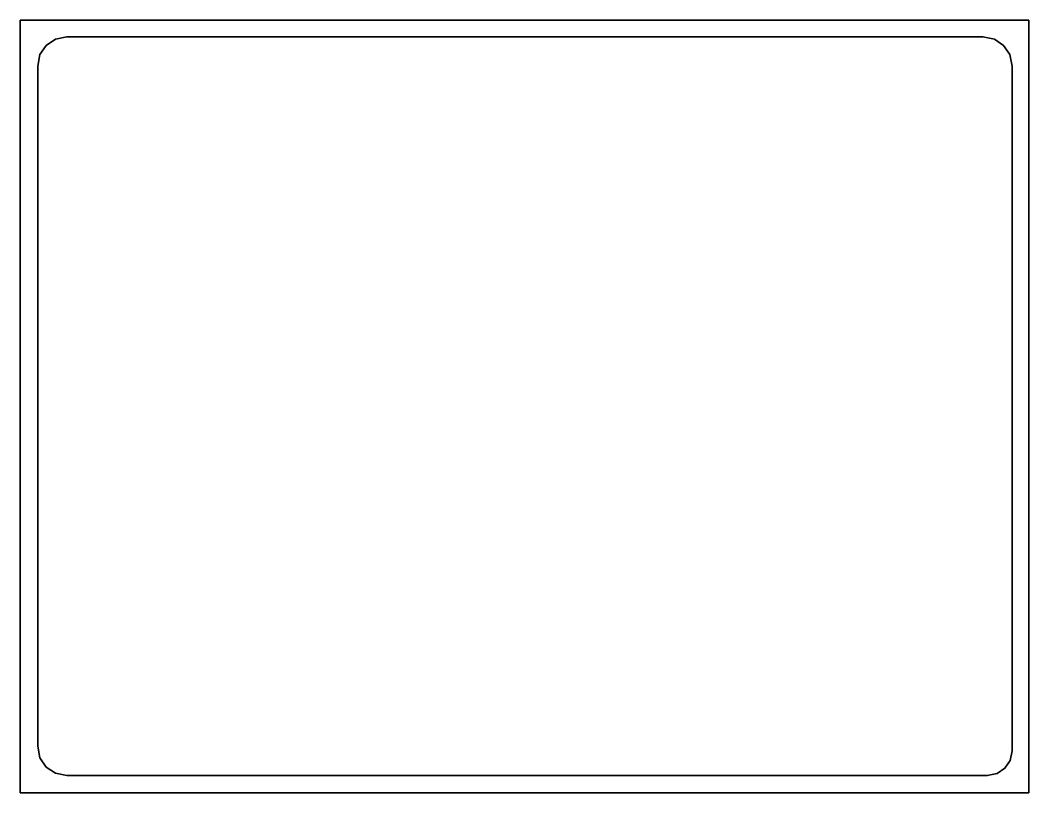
# Model space of a CAD drawing. Header units: millimetres. Extents: x -199 to 409, y -84 to 381.
import ezdxf

# ---------------------------------------------------------------- set-up
doc = ezdxf.new("R2010")
doc.units = ezdxf.units.MM
doc.header["$MEASUREMENT"] = 0
doc.layers.get('0').update_dxf_attribs({"lineweight": 0})
doc.layers.add('Safety', color=7, linetype='Continuous', lineweight=0)

msp = doc.modelspace()

# ---------------------------------------------------------------- linework, layer by layer
at = {"color": 250, "lineweight": 35, "true_color": 0x231f20}
msp.add_lwpolyline([(-188.23, -56.18), (-188.23, 46.26), (-188.23, 148.69), (-188.23, 251.13), (-188.23, 353.57), (-186.85, 360.43), (-183.07, 366.03), (-177.46, 369.81), (-170.6, 371.19), (-32.67, 371.19), (105.27, 371.19), (243.2, 371.19), (381.14, 371.19), (388, 369.81), (393.61, 366.03), (397.38, 360.43), (398.77, 353.57), (398.77, 250.47), (398.77, 147.38), (398.77, 44.29), (398.77, -58.81), (397.59, -64.64), (394.38, -69.41), (389.61, -72.63), (383.77, -73.81), (245.18, -73.81), (106.58, -73.81), (-32.01, -73.81), (-170.6, -73.81), (-177.46, -72.42), (-183.07, -68.64), (-186.85, -63.04)], close=True, dxfattribs=at)
at = {"layer": 'Safety', "color": 250, "lineweight": 35, "true_color": 0x231f20}
msp.add_lwpolyline([(408.77, 381.19), (-198.77, 381.19), (-198.77, -84.19), (408.77, -84.19)], close=True, dxfattribs=at)

doc.saveas('drawing.dxf')
